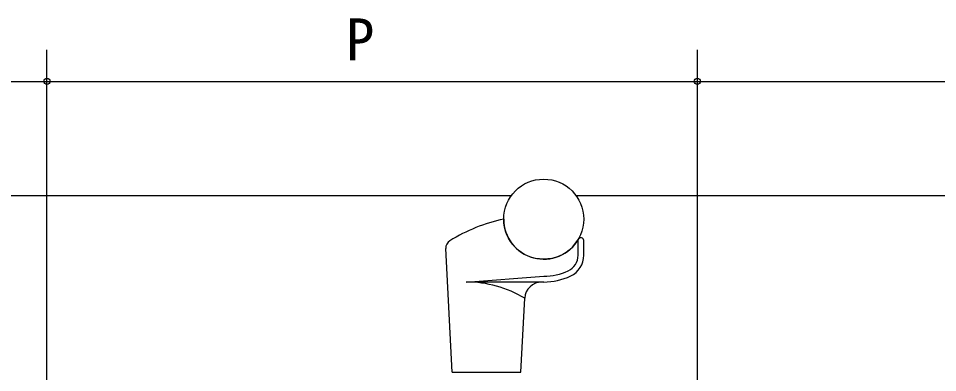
# Model space of a CAD drawing. Units: millimetres, scale not verified. Extents: x -875 to 875, y -1303 to 1295.
# Drawn here: x -437.5 to -116, y -310.1 to -186.1 of the extents above; entities that cross this region are included whole.
import ezdxf
from ezdxf.enums import TextEntityAlignment as Align

# ---------------------------------------------------------------- set-up
doc = ezdxf.new("R2010")
doc.units = ezdxf.units.MM
doc.header["$LTSCALE"] = 8
for name, color, linetype in [('0-4_YKK_12', 2, 'Continuous'), ('0-5_YKK_13', 4, 'Continuous'), ('0-6_YKK_D', 6, 'Continuous'), ('0-8_YSS_K', 3, 'Continuous')]:
    doc.layers.add(name, color=color, linetype=linetype)
doc.styles.add('ＭＳ ゴシック', font='')
doc.styles.get('ＭＳ ゴシック').set_extended_font_data('MS Gothic')

msp = doc.modelspace()

# ---------------------------------------------------------------- linework, layer by layer
at = {"layer": '0-4_YKK_12'}
for p, q in [((-427.5, -765.684), (-427.5, -197.203)), ((-200, -765.684), (-200, -197.203))]:
    msp.add_line(p, q, dxfattribs=at)
at = {"layer": '0-5_YKK_13'}
for p, q in [((-285.75, -309.902), (-288.017, -266.652)), ((-241.75, -269.052), (-241.75, -263.887)), ((-239.75, -269.052), (-239.75, -263.887)), ((-261.75, -309.902), (-260.397, -284.09)), ((-285.75, -309.902), (-261.75, -309.902)), ((-284.75, -309.902), (-284.75, -310.102)), ((-262.75, -309.902), (-262.75, -310.102))]:
    msp.add_line(p, q, dxfattribs=at)
msp.add_lwpolyline([(-253.75, -278.404), (-280.839, -278.404), (-253.75, -276.404)], dxfattribs=at)
msp.add_circle((-253.75, -256.403), 14, dxfattribs=at)
for centre, radius, start, end in [((-255.21, -315.079), 60, 102.06549, 121.53288), ((-253.75, -256.403), 14, 180.00148, 330.07357), ((-240.75, -263.887), 1, 0, 150.07357), ((-285.021, -266.495), 3, 121.53288, 183), ((-247.75, -269.052), 6, 295.38684, 0), ((-247.75, -269.052), 8, 295.38684, 0), ((-253.752, -256.404), 20, 270.00659, 295.38684), ((-253.752, -256.404), 22, 270.00659, 295.38684), ((-280.839, -317.993), 39.588, 58.91168, 90), ((-254.406, -284.404), 6, 90, 177)]:
    msp.add_arc(centre, radius, start, end, dxfattribs=at)
at = {"layer": '0-6_YKK_D'}
msp.add_line((-655, -208.203), (-427.5, -208.203), dxfattribs=at)
msp.add_lwpolyline([(-427.5, -208.203), (-200, -208.203), (27.5, -208.203), (255, -208.203), (482.5, -208.203), (710, -208.203)], dxfattribs=at)
for centre in [(-427.5, -208.203), (-427.5, -208.203), (-200, -208.203), (-200, -208.203)]:
    msp.add_circle(centre, 1.075, dxfattribs=at)
at = {"layer": '0-8_YSS_K'}
for p, q in [((-265.097, -248.203), (-773.5, -248.203)), ((828.5, -248.203), (-242.403, -248.203))]:
    msp.add_line(p, q, dxfattribs=at)

# ---------------------------------------------------------------- texts
at = {"layer": '0-6_YKK_D', "style": 'ＭＳ ゴシック'}
msp.add_text('P', height=14.66, dxfattribs=at).set_placement((-322.955, -205.203), align=Align.BOTTOM_LEFT)

doc.saveas('drawing.dxf')
